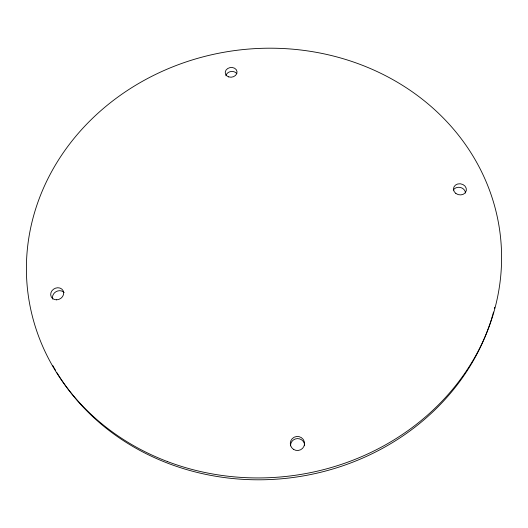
<?xml version="1.0" encoding="UTF-8"?>
<svg xmlns="http://www.w3.org/2000/svg" width="528" height="528" viewBox="0 0 528 528"><rect width="100%" height="100%" fill="white"/><g stroke="black" fill="none" stroke-linecap="round" stroke-linejoin="round"><path stroke-width="0.79" d="M494.749 307.243A236.359 213.391 -7.1 0 1 494.413 308.616M493.522 312.035A236.359 213.391 -7.1 0 1 492.954 314.081M492.756 314.761A236.359 213.391 -7.1 0 1 491.33 319.526M491.119 320.206A236.359 213.391 -7.1 0 1 490.235 322.918M490.01 323.598A236.359 213.391 -7.1 0 1 287.938 478.13A236.359 213.391 -7.1 0 1 56.984 372.788M55.526 370.346A236.359 213.391 -7.1 0 1 54.457 368.511M54.107 367.891A236.359 213.391 -7.1 0 1 52.721 365.422M290.539 445.896A7.075 6.989 3.8 0 1 297.323 438.59A7.075 6.989 3.8 0 1 304.676 445.375M453.288 190.12A6.448 5.531 10.6 0 1 460.423 187.486A6.448 5.531 10.6 0 1 465.472 193.017M52.78 299.125A6.646 5.808 -28.5 0 1 56.034 291.68A6.646 5.808 -28.5 0 1 64.165 292.618M225.892 75.755A5.894 4.844 -7.7 0 1 230.663 71.57A5.894 4.844 -7.7 0 1 236.788 73.689M167.627 461.63A237.943 214.493 -7.1 0 0 500.267 234.907A237.943 214.493 -7.1 0 0 124.1 92.671A237.943 214.493 -7.1 0 0 167.627 461.63M455.849 193.453A6.494 5.557 10.5 0 0 466.323 190.542A6.494 5.557 10.5 0 0 457.664 183.995A6.494 5.557 10.5 0 0 455.849 193.453M293.509 449.354A7.128 7.029 3.1 0 0 304.537 443.903A7.128 7.029 3.1 0 0 294.221 437.197A7.128 7.029 3.1 0 0 293.509 449.354M56.595 299.825A6.692 5.841 -28.3 0 0 63.096 290.644A6.692 5.841 -28.3 0 0 51.869 290.882A6.692 5.841 -28.3 0 0 56.595 299.825M228.716 76.897A5.927 4.864 -7.7 0 0 237.013 71.584A5.927 4.864 -7.7 0 0 227.674 68.528A5.927 4.864 -7.7 0 0 228.716 76.897"/></g></svg>
